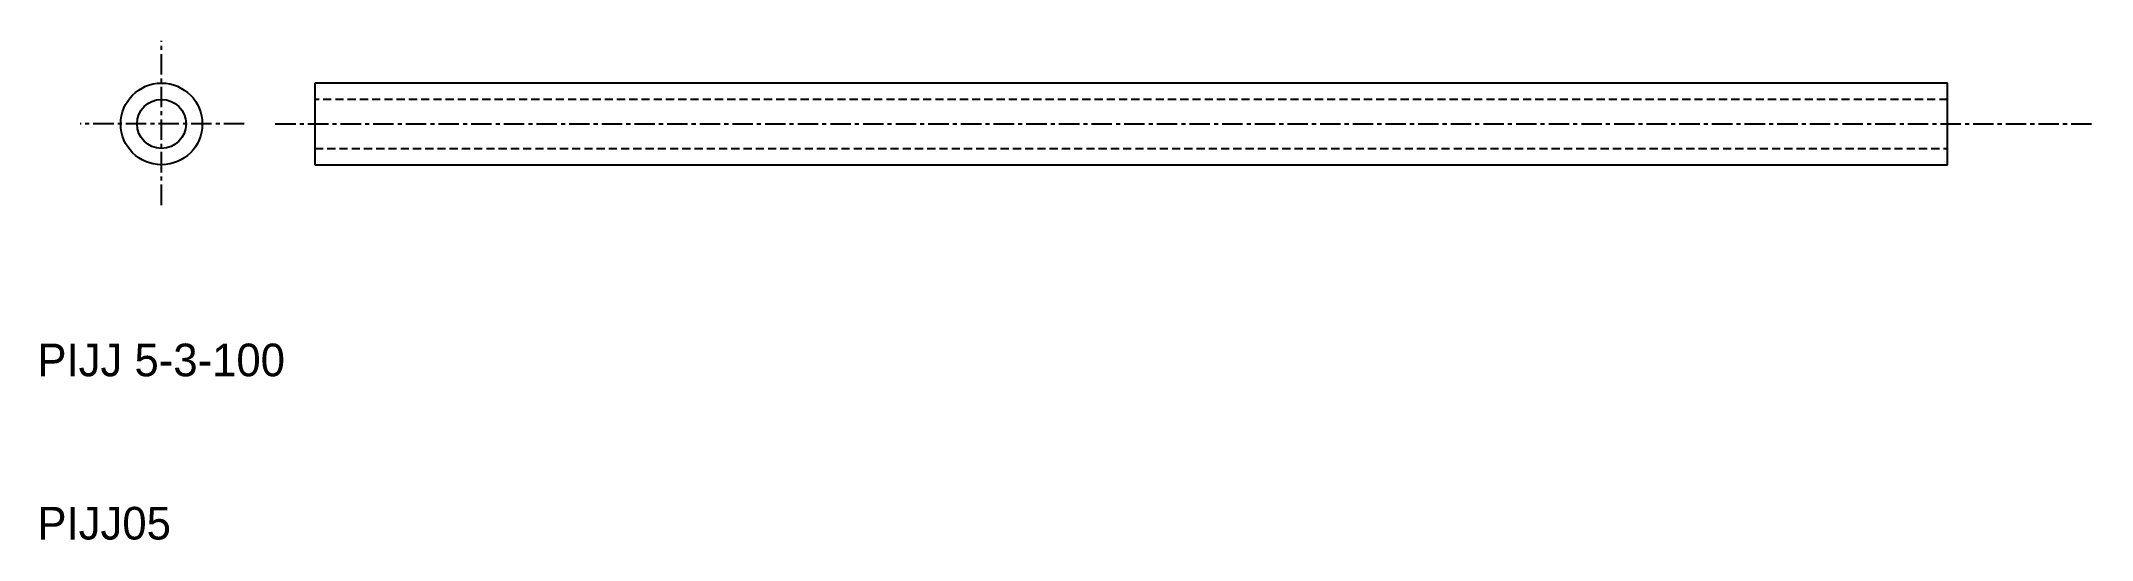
# Model space of a CAD drawing. Extents: x 10 to 136, y 10 to 41.
import ezdxf

# ---------------------------------------------------------------- set-up
doc = ezdxf.new("R2010")
doc.units = 0
doc.linetypes.add('CENTER', pattern=[2, 1.25, -0.25, 0.25, -0.25])
doc.linetypes.add('DASHED', pattern=[0.75, 0.5, -0.25])
doc.layers.get('0').update_dxf_attribs({"linetype": 'CONTINUOUS'})
doc.layers.add('CENTER', color=1, linetype='CENTER')

msp = doc.modelspace()

# ---------------------------------------------------------------- linework, layer by layer
at = {"color": 7, "linetype": 'CONTINUOUS'}
for p, q in [((127, 37.96), (27, 37.96)), ((27, 37.96), (27, 32.96)), ((127, 32.96), (127, 37.96)), ((27, 32.96), (127, 32.96))]:
    msp.add_line(p, q, dxfattribs=at)
at = {"color": 3, "linetype": 'DASHED'}
for p, q in [((127, 36.96), (27, 36.96)), ((27, 33.96), (127, 33.96))]:
    msp.add_line(p, q, dxfattribs=at)
at = {"color": 7, "linetype": 'CONTINUOUS'}
for radius in [2.5, 1.5]:
    msp.add_circle((17.6, 35.46), radius, dxfattribs=at)
at = {"layer": 'CENTER', "color": 1, "linetype": 'CENTER'}
for p, q in [((17.6, 30.49), (17.6, 40.54)), ((22.67, 35.46), (12.61, 35.46)), ((24.57, 35.46), (135.85, 35.46))]:
    msp.add_line(p, q, dxfattribs=at)

# ---------------------------------------------------------------- texts
at = {"color": 7, "linetype": 'CONTINUOUS'}
for s, p in [('PIJJ 5-3-100', (10, 20)), ('PIJJ05', (10, 10))]:
    msp.add_text(s, height=2, dxfattribs=at).set_placement(p)

doc.saveas('drawing.dxf')
